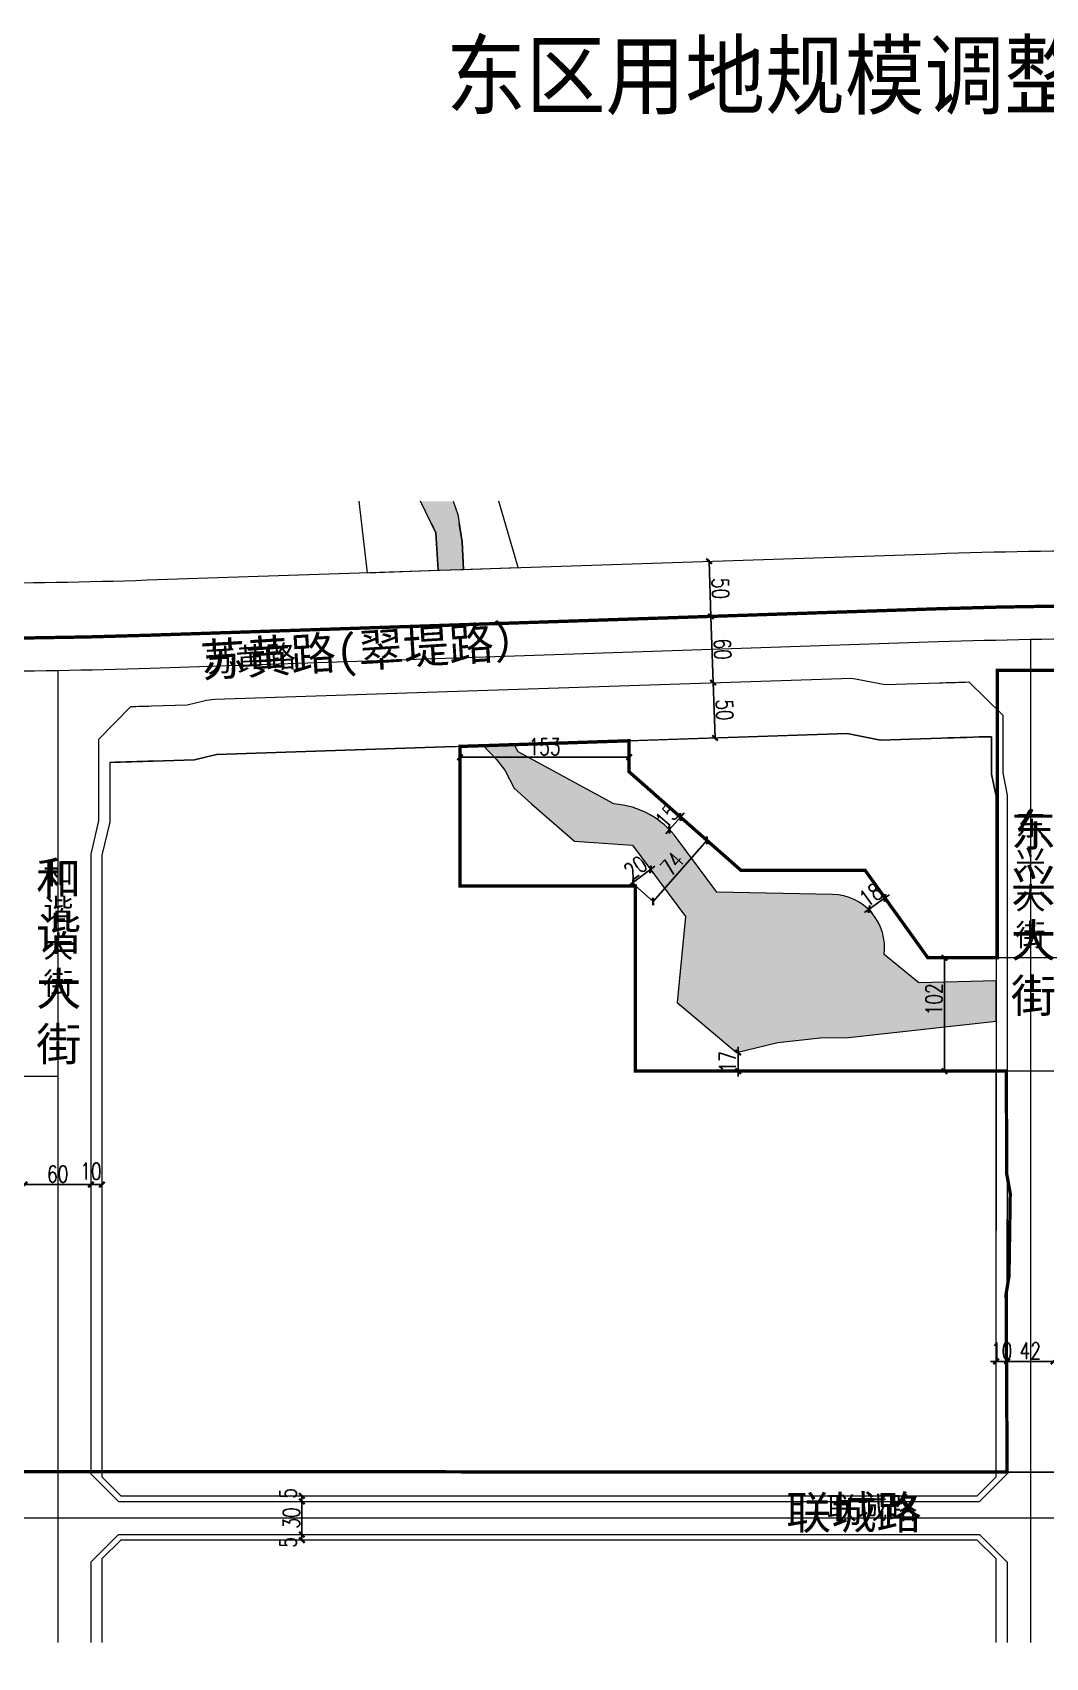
# Model space of a CAD drawing. Header units: millimetres. Extents: x 38549046 to 38552831, y 4061627 to 4063136.
# Drawn here: x 38550023 to 38550939, y 4061665 to 4063136 of the extents above; entities that cross this region are included whole.
import ezdxf
from ezdxf.enums import TextEntityAlignment as Align

# ---------------------------------------------------------------- set-up
doc = ezdxf.new("R2010")
doc.units = ezdxf.units.MM
doc.layers.get('0').update_dxf_attribs({"lineweight": 0})
for name, color, linetype, lineweight in [('00水体', 151, 'Continuous', 0), ('RD-中线', 1, 'Continuous', 0), ('RD-红线', 7, 'Continuous', 9), ('T-路名', 7, 'Continuous', 0), ('X-绿线', 72, 'Continuous', 0), ('区域文字', 7, 'Continuous', 0)]:
    doc.layers.add(name, color=color, linetype=linetype, lineweight=lineweight)
doc.layers.add('00水体-边界', color=170, linetype='Continuous', lineweight=0, plot=False)
for name, color, linetype in [('dimension', 74, 'Continuous'), ('JMD', 6, 'Continuous'), ('text', 7, 'Continuous')]:
    doc.layers.add(name, color=color, linetype=linetype)
doc.styles.add('romans', font='romans.shx', dxfattribs={"width": 0.75})
doc.styles.add('title', font='SIMHEI.TTF', dxfattribs={"width": 0.9})
doc.styles.add('路名', font='SimSun.ttf', dxfattribs={"height": 50})
doc.dimstyles.new('1-1y', dxfattribs={"dimtxt": 6, "dimasz": 3, "dimexe": 0, "dimexo": 0, "dimgap": 2, "dimtad": 1, "dimdsep": 46, "dimtxsty": 'romans', "dimblk": 'ARCHTICK', "dimcen": 0, "dimclrd": 7, "dimclre": 7, "dimclrt": 7, "dimadec": 0, "dimazin": 0, "dimtfac": 1, "dimtix": 1, "dimtmove": 2, "dimatfit": 3, "dimldrblk": 'ARCHTICK', "dimfxl": 0, "dimtolj": 1, "dimtzin": 0, "dimlwd": -1, "dimarcsym": 0})

# ---------------------------------------------------------------- blocks, each defined once
blk = doc.blocks.new('_ArchTick')
at = {"color": 0, "linetype": 'ByBlock', "const_width": 0.4}
blk.add_lwpolyline([(-0.5, -0.5), (0.5, 0.5)], dxfattribs=at)
blk = doc.blocks.new('*D6')
at = {"layer": 'Defpoints', "color": 0}
for p in [(38550634.9, 4062657.3), (38550636.6, 4062607.3), (38550636.6, 4062607.3)]:
    blk.add_point(p, dxfattribs=at)
at = {"layer": 'dimension', "color": 7, "lineweight": -2}
for p, q in [((38550634.9, 4062657.3), (38550634.9, 4062657.3)), ((38550636.6, 4062607.3), (38550636.6, 4062607.3))]:
    blk.add_line(p, q, dxfattribs=at)
at = {"layer": 'dimension', "color": 7}
blk.add_line((38550634.9, 4062657.3), (38550636.6, 4062607.3), dxfattribs=at)
at = {"layer": 'dimension', "color": 7, "xscale": 5, "yscale": 5, "zscale": 5}
for p, rotation in [((38550634.9, 4062657.3), 91.91615428002488), ((38550636.6, 4062607.3), 271.9161542800249)]:
    blk.add_blockref('_ArchTick', p, dxfattribs=dict(at, rotation=rotation))
at = {"layer": 'dimension', "color": 7, "insert": (38550645.2, 4062632.6), "char_height": 15, "attachment_point": 5, "rotation": 271.9162, "style": 'romans'}
blk.add_mtext('\\A1;50', dxfattribs=at)
blk = doc.blocks.new('*D7')
at = {"layer": 'Defpoints', "color": 0}
for p in [(38550894.6, 4061933.2), (38550904.6, 4061933.2), (38550904.6, 4061933.2)]:
    blk.add_point(p, dxfattribs=at)
at = {"layer": 'dimension', "color": 7}
for p, q in [((38550894.6, 4061933.2), (38550889.6, 4061933.2)), ((38550894.6, 4061933.2), (38550904.6, 4061933.2)), ((38550904.6, 4061933.2), (38550909.6, 4061933.2))]:
    blk.add_line(p, q, dxfattribs=at)
at = {"layer": 'dimension', "color": 7, "xscale": 5, "yscale": 5, "zscale": 5}
blk.add_blockref('_ArchTick', (38550894.6, 4061933.2), dxfattribs=at)
at = {"layer": 'dimension', "color": 7, "xscale": 5, "yscale": 5, "zscale": 5, "rotation": 180}
blk.add_blockref('_ArchTick', (38550904.6, 4061933.2), dxfattribs=at)
at = {"layer": 'dimension', "color": 7, "insert": (38550899.6, 4061942.7), "char_height": 15, "attachment_point": 5, "style": 'romans'}
blk.add_mtext('\\A1;10', dxfattribs=at)
blk = doc.blocks.new('*D2')
at = {"layer": 'Defpoints', "color": 0}
for p in [(38550266.5, 4061811.5), (38550266.5, 4061811.5), (38550266.5, 4061806.5)]:
    blk.add_point(p, dxfattribs=at)
at = {"layer": 'dimension', "color": 7}
blk.add_line((38550266.5, 4061806.5), (38550266.5, 4061811.5), dxfattribs=at)
at = {"layer": 'dimension', "color": 7, "xscale": 5, "yscale": 5, "zscale": 5}
for p, rotation in [((38550266.5, 4061811.5), 90), ((38550266.5, 4061806.5), 270)]:
    blk.add_blockref('_ArchTick', p, dxfattribs=dict(at, rotation=rotation))
at = {"layer": 'dimension', "color": 7, "insert": (38550254, 4061813.7), "char_height": 15, "attachment_point": 5, "rotation": 90, "style": 'romans'}
blk.add_mtext('\\A1;5', dxfattribs=at)
blk = doc.blocks.new('*D3')
at = {"layer": 'Defpoints', "color": 0}
for p in [(38550638.6, 4062547.4), (38550638.6, 4062547.4), (38550640.3, 4062497.4)]:
    blk.add_point(p, dxfattribs=at)
at = {"layer": 'dimension', "color": 7}
blk.add_line((38550640.3, 4062497.4), (38550638.6, 4062547.4), dxfattribs=at)
at = {"layer": 'dimension', "color": 7, "xscale": 5, "yscale": 5, "zscale": 5}
for p, rotation in [((38550638.6, 4062547.4), 91.91615428000708), ((38550640.3, 4062497.4), 271.9161542800071)]:
    blk.add_blockref('_ArchTick', p, dxfattribs=dict(at, rotation=rotation))
at = {"layer": 'dimension', "color": 7, "insert": (38550648.9, 4062522.7), "char_height": 15, "attachment_point": 5, "rotation": 271.9162, "style": 'romans'}
blk.add_mtext('\\A1;50', dxfattribs=at)
blk = doc.blocks.new('*D8')
at = {"layer": 'Defpoints', "color": 0}
for p in [(38550581.9, 4062378.4), (38550584.2, 4062375.2), (38550568.3, 4062363.4)]:
    blk.add_point(p, dxfattribs=at)
at = {"layer": 'dimension', "color": 7}
for p, q in [((38550566, 4062366.6), (38550581.9, 4062378.4)), ((38550581.9, 4062378.4), (38550585.9, 4062381.3)), ((38550566, 4062366.6), (38550562, 4062363.6))]:
    blk.add_line(p, q, dxfattribs=at)
at = {"layer": 'dimension', "color": 7, "lineweight": -2}
for p, q in [((38550584.2, 4062375.2), (38550581.9, 4062378.4)), ((38550568.3, 4062363.4), (38550566, 4062366.6))]:
    blk.add_line(p, q, dxfattribs=at)
at = {"layer": 'dimension', "color": 7, "xscale": 5, "yscale": 5, "zscale": 5}
for p, rotation in [((38550581.9, 4062378.4), 216.573353705014), ((38550566, 4062366.6), 36.57335370501394)]:
    blk.add_blockref('_ArchTick', p, dxfattribs=dict(at, rotation=rotation))
at = {"layer": 'dimension', "color": 7, "insert": (38550568.3, 4062380.1), "char_height": 15, "attachment_point": 5, "rotation": 36.5734, "style": 'romans'}
blk.add_mtext('\\A1;20', dxfattribs=at)
blk = doc.blocks.new('*D9')
at = {"layer": 'Defpoints', "color": 0}
for p in [(38550609, 4062425.8), (38550609.8, 4062425.1), (38550599.8, 4062413.7)]:
    blk.add_point(p, dxfattribs=at)
at = {"layer": 'dimension', "color": 7}
for p, q in [((38550599, 4062414.4), (38550609, 4062425.8)), ((38550609, 4062425.8), (38550612.3, 4062429.5)), ((38550599, 4062414.4), (38550595.7, 4062410.6))]:
    blk.add_line(p, q, dxfattribs=at)
at = {"layer": 'dimension', "color": 7, "lineweight": -2}
for p, q in [((38550609.8, 4062425.1), (38550609, 4062425.8)), ((38550599.8, 4062413.7), (38550599, 4062414.4))]:
    blk.add_line(p, q, dxfattribs=at)
at = {"layer": 'dimension', "color": 7, "xscale": 5, "yscale": 5, "zscale": 5}
for p, rotation in [((38550599, 4062414.4), 48.61542524741122), ((38550609, 4062425.8), 228.6154252474113)]:
    blk.add_blockref('_ArchTick', p, dxfattribs=dict(at, rotation=rotation))
at = {"layer": 'dimension', "color": 7, "insert": (38550596.9, 4062426.4), "char_height": 15, "attachment_point": 5, "rotation": 48.6154, "style": 'romans'}
blk.add_mtext('\\A1;15', dxfattribs=at)
blk = doc.blocks.new('*D10')
at = {"layer": 'Defpoints', "color": 0}
for p in [(38550794, 4062352.6), (38550796.9, 4062348.6), (38550782.6, 4062338.4)]:
    blk.add_point(p, dxfattribs=at)
at = {"layer": 'dimension', "color": 7}
for p, q in [((38550779.8, 4062342.4), (38550794, 4062352.6)), ((38550794, 4062352.6), (38550798.1, 4062355.5)), ((38550779.8, 4062342.4), (38550775.7, 4062339.4))]:
    blk.add_line(p, q, dxfattribs=at)
at = {"layer": 'dimension', "color": 7, "lineweight": -2}
for p, q in [((38550796.9, 4062348.6), (38550794, 4062352.6)), ((38550782.6, 4062338.4), (38550779.8, 4062342.4))]:
    blk.add_line(p, q, dxfattribs=at)
at = {"layer": 'dimension', "color": 7, "xscale": 5, "yscale": 5, "zscale": 5}
for p, rotation in [((38550779.8, 4062342.4), 35.64205745620755), ((38550794, 4062352.6), 215.6420574562075)]:
    blk.add_blockref('_ArchTick', p, dxfattribs=dict(at, rotation=rotation))
at = {"layer": 'dimension', "color": 7, "insert": (38550781.4, 4062355.2), "char_height": 15, "attachment_point": 5, "rotation": 35.6421, "style": 'romans'}
blk.add_mtext('\\A1;18', dxfattribs=at)
blk = doc.blocks.new('*D11')
at = {"layer": 'Defpoints', "color": 0}
for p in [(38550659.7, 4062212.7), (38550659.7, 4062195.9), (38550661.2, 4062195.9)]:
    blk.add_point(p, dxfattribs=at)
at = {"layer": 'dimension', "color": 7, "lineweight": -2}
for p, q in [((38550659.7, 4062212.7), (38550661.2, 4062212.7)), ((38550659.7, 4062195.9), (38550661.2, 4062195.9))]:
    blk.add_line(p, q, dxfattribs=at)
at = {"layer": 'dimension', "color": 7}
for p, q in [((38550661.2, 4062212.7), (38550661.2, 4062217.7)), ((38550661.2, 4062212.7), (38550661.2, 4062195.9)), ((38550661.2, 4062195.9), (38550661.2, 4062190.9))]:
    blk.add_line(p, q, dxfattribs=at)
at = {"layer": 'dimension', "color": 7, "xscale": 5, "yscale": 5, "zscale": 5}
for p, rotation in [((38550661.2, 4062212.7), 270), ((38550661.2, 4062195.9), 90)]:
    blk.add_blockref('_ArchTick', p, dxfattribs=dict(at, rotation=rotation))
at = {"layer": 'dimension', "color": 7, "insert": (38550651.7, 4062204.3), "char_height": 15, "attachment_point": 5, "rotation": 90, "style": 'romans'}
blk.add_mtext('\\A1;17', dxfattribs=at)
blk = doc.blocks.new('*D18')
at = {"layer": 'Defpoints', "color": 0}
for p in [(38550832.9, 4062298.4), (38550832.9, 4062195.9), (38550847.9, 4062195.9)]:
    blk.add_point(p, dxfattribs=at)
at = {"layer": 'dimension', "color": 7, "lineweight": -2}
for p, q in [((38550832.9, 4062298.4), (38550847.9, 4062298.4)), ((38550832.9, 4062195.9), (38550847.9, 4062195.9))]:
    blk.add_line(p, q, dxfattribs=at)
at = {"layer": 'dimension', "color": 7}
blk.add_line((38550847.9, 4062298.4), (38550847.9, 4062195.9), dxfattribs=at)
at = {"layer": 'dimension', "color": 7, "xscale": 5, "yscale": 5, "zscale": 5}
for p, rotation in [((38550847.9, 4062298.4), 90), ((38550847.9, 4062195.9), 270)]:
    blk.add_blockref('_ArchTick', p, dxfattribs=dict(at, rotation=rotation))
at = {"layer": 'dimension', "color": 7, "insert": (38550838.4, 4062260.8), "char_height": 15, "attachment_point": 5, "rotation": 90, "style": 'romans'}
blk.add_mtext('\\A1;102', dxfattribs=at)
blk = doc.blocks.new('*D19')
at = {"layer": 'Defpoints', "color": 0}
for p in [(38550617, 4062418.7), (38550633, 4062404.7), (38550568.3, 4062363.4)]:
    blk.add_point(p, dxfattribs=at)
at = {"layer": 'dimension', "color": 7, "lineweight": -2}
for p, q in [((38550617, 4062418.7), (38550633, 4062404.7)), ((38550568.3, 4062363.4), (38550584.2, 4062349.4))]:
    blk.add_line(p, q, dxfattribs=at)
at = {"layer": 'dimension', "color": 7}
blk.add_line((38550584.2, 4062349.4), (38550633, 4062404.7), dxfattribs=at)
at = {"layer": 'dimension', "color": 7, "xscale": 5, "yscale": 5, "zscale": 5}
for p, rotation in [((38550633, 4062404.7), 48.6154252322406), ((38550584.2, 4062349.4), 228.6154252322406)]:
    blk.add_blockref('_ArchTick', p, dxfattribs=dict(at, rotation=rotation))
at = {"layer": 'dimension', "color": 7, "insert": (38550601.5, 4062383.3), "char_height": 15, "attachment_point": 5, "rotation": 48.6154, "style": 'romans'}
blk.add_mtext('\\A1;74', dxfattribs=at)
blk = doc.blocks.new('*D20')
at = {"layer": 'Defpoints', "color": 0}
for p in [(38550409.6, 4062489.7), (38550562.6, 4062489.7), (38550562.6, 4062479.9)]:
    blk.add_point(p, dxfattribs=at)
at = {"layer": 'dimension', "color": 7, "lineweight": -2}
for p, q in [((38550409.6, 4062489.7), (38550409.6, 4062479.9)), ((38550562.6, 4062489.7), (38550562.6, 4062479.9))]:
    blk.add_line(p, q, dxfattribs=at)
at = {"layer": 'dimension', "color": 7}
blk.add_line((38550409.6, 4062479.9), (38550562.6, 4062479.9), dxfattribs=at)
at = {"layer": 'dimension', "color": 7, "xscale": 5, "yscale": 5, "zscale": 5, "rotation": 180}
blk.add_blockref('_ArchTick', (38550409.6, 4062479.9), dxfattribs=at)
at = {"layer": 'dimension', "color": 7, "xscale": 5, "yscale": 5, "zscale": 5}
blk.add_blockref('_ArchTick', (38550562.6, 4062479.9), dxfattribs=at)
at = {"layer": 'dimension', "color": 7, "insert": (38550486.1, 4062489.4), "char_height": 15, "attachment_point": 5, "style": 'romans'}
blk.add_mtext('\\A1;153', dxfattribs=at)
blk = doc.blocks.new('*D53')
at = {"layer": 'Defpoints', "color": 0}
for p in [(38550015.6, 4062093.2), (38550075.6, 4062093.2), (38550075.6, 4062093.2)]:
    blk.add_point(p, dxfattribs=at)
at = {"layer": 'dimension', "color": 7}
blk.add_line((38550015.6, 4062093.2), (38550075.6, 4062093.2), dxfattribs=at)
at = {"layer": 'dimension', "color": 7, "xscale": 5, "yscale": 5, "zscale": 5, "rotation": 180}
blk.add_blockref('_ArchTick', (38550015.6, 4062093.2), dxfattribs=at)
at = {"layer": 'dimension', "color": 7, "xscale": 5, "yscale": 5, "zscale": 5}
blk.add_blockref('_ArchTick', (38550075.6, 4062093.2), dxfattribs=at)
at = {"layer": 'dimension', "color": 7, "insert": (38550045.6, 4062102.7), "char_height": 15, "attachment_point": 5, "style": 'romans'}
blk.add_mtext('\\A1;60', dxfattribs=at)
blk = doc.blocks.new('*D54')
at = {"layer": 'Defpoints', "color": 0}
for p in [(38550075.6, 4062093.2), (38550085.6, 4062093.2), (38550085.6, 4062093.2)]:
    blk.add_point(p, dxfattribs=at)
at = {"layer": 'dimension', "color": 7}
blk.add_line((38550075.6, 4062093.2), (38550085.6, 4062093.2), dxfattribs=at)
at = {"layer": 'dimension', "color": 7, "xscale": 5, "yscale": 5, "zscale": 5, "rotation": 180}
blk.add_blockref('_ArchTick', (38550075.6, 4062093.2), dxfattribs=at)
at = {"layer": 'dimension', "color": 7, "xscale": 5, "yscale": 5, "zscale": 5}
blk.add_blockref('_ArchTick', (38550085.6, 4062093.2), dxfattribs=at)
at = {"layer": 'dimension', "color": 7, "insert": (38550075.6, 4062105.3), "char_height": 15, "attachment_point": 5, "style": 'romans'}
blk.add_mtext('\\A1;10', dxfattribs=at)
blk = doc.blocks.new('*D55')
at = {"layer": 'Defpoints', "color": 0}
for p in [(38550266.5, 4061806.5), (38550266.5, 4061776.5), (38550266.5, 4061776.5)]:
    blk.add_point(p, dxfattribs=at)
at = {"layer": 'dimension', "color": 7}
blk.add_line((38550266.5, 4061806.5), (38550266.5, 4061776.5), dxfattribs=at)
at = {"layer": 'dimension', "color": 7, "xscale": 5, "yscale": 5, "zscale": 5}
for p, rotation in [((38550266.5, 4061806.5), 90), ((38550266.5, 4061776.5), 270)]:
    blk.add_blockref('_ArchTick', p, dxfattribs=dict(at, rotation=rotation))
at = {"layer": 'dimension', "color": 7, "insert": (38550257, 4061791.5), "char_height": 15, "attachment_point": 5, "rotation": 90, "style": 'romans'}
blk.add_mtext('\\A1;30', dxfattribs=at)
blk = doc.blocks.new('*D56')
at = {"layer": 'Defpoints', "color": 0}
for p in [(38550266.5, 4061776.5), (38550266.5, 4061771.5), (38550266.5, 4061771.5)]:
    blk.add_point(p, dxfattribs=at)
at = {"layer": 'dimension', "color": 7}
blk.add_line((38550266.5, 4061776.5), (38550266.5, 4061771.5), dxfattribs=at)
at = {"layer": 'dimension', "color": 7, "xscale": 5, "yscale": 5, "zscale": 5}
for p, rotation in [((38550266.5, 4061776.5), 90), ((38550266.5, 4061771.5), 270)]:
    blk.add_blockref('_ArchTick', p, dxfattribs=dict(at, rotation=rotation))
at = {"layer": 'dimension', "color": 7, "insert": (38550254, 4061769.4), "char_height": 15, "attachment_point": 5, "rotation": 90, "style": 'romans'}
blk.add_mtext('\\A1;5', dxfattribs=at)
blk = doc.blocks.new('*D57')
at = {"layer": 'Defpoints', "color": 0}
for p in [(38550634.9, 4062657.3), (38550636.6, 4062607.3), (38550636.6, 4062607.3)]:
    blk.add_point(p, dxfattribs=at)
at = {"layer": 'dimension', "color": 7, "lineweight": -2}
for p, q in [((38550634.9, 4062657.3), (38550634.9, 4062657.3)), ((38550636.6, 4062607.3), (38550636.6, 4062607.3))]:
    blk.add_line(p, q, dxfattribs=at)
at = {"layer": 'dimension', "color": 7}
blk.add_line((38550634.9, 4062657.3), (38550636.6, 4062607.3), dxfattribs=at)
at = {"layer": 'dimension', "color": 7, "xscale": 5, "yscale": 5, "zscale": 5}
for p, rotation in [((38550634.9, 4062657.3), 91.91615428002488), ((38550636.6, 4062607.3), 271.9161542800249)]:
    blk.add_blockref('_ArchTick', p, dxfattribs=dict(at, rotation=rotation))
at = {"layer": 'dimension', "color": 7, "insert": (38550645.2, 4062632.6), "char_height": 15, "attachment_point": 5, "rotation": 271.9162, "style": 'romans'}
blk.add_mtext('\\A1;50', dxfattribs=at)
blk = doc.blocks.new('*D58')
at = {"layer": 'Defpoints', "color": 0}
for p in [(38550636.6, 4062607.3), (38550638.6, 4062547.4), (38550638.6, 4062547.4)]:
    blk.add_point(p, dxfattribs=at)
at = {"layer": 'dimension', "color": 7, "lineweight": -2}
for p, q in [((38550636.6, 4062607.3), (38550636.6, 4062607.3)), ((38550638.6, 4062547.4), (38550638.6, 4062547.4))]:
    blk.add_line(p, q, dxfattribs=at)
at = {"layer": 'dimension', "color": 7}
blk.add_line((38550636.6, 4062607.3), (38550638.6, 4062547.4), dxfattribs=at)
at = {"layer": 'dimension', "color": 7, "xscale": 5, "yscale": 5, "zscale": 5}
for p, rotation in [((38550636.6, 4062607.3), 91.91615436544181), ((38550638.6, 4062547.4), 271.9161543654418)]:
    blk.add_blockref('_ArchTick', p, dxfattribs=dict(at, rotation=rotation))
at = {"layer": 'dimension', "color": 7, "insert": (38550647.1, 4062577.7), "char_height": 15, "attachment_point": 5, "rotation": 271.9162, "style": 'romans'}
blk.add_mtext('\\A1;60', dxfattribs=at)
blk = doc.blocks.new('*D59')
at = {"layer": 'Defpoints', "color": 0}
for p in [(38550894.6, 4061933.2), (38550904.6, 4061933.2), (38550904.6, 4061933.2)]:
    blk.add_point(p, dxfattribs=at)
at = {"layer": 'dimension', "color": 7}
for p, q in [((38550894.6, 4061933.2), (38550889.6, 4061933.2)), ((38550894.6, 4061933.2), (38550904.6, 4061933.2)), ((38550904.6, 4061933.2), (38550909.6, 4061933.2))]:
    blk.add_line(p, q, dxfattribs=at)
at = {"layer": 'dimension', "color": 7, "xscale": 5, "yscale": 5, "zscale": 5}
blk.add_blockref('_ArchTick', (38550894.6, 4061933.2), dxfattribs=at)
at = {"layer": 'dimension', "color": 7, "xscale": 5, "yscale": 5, "zscale": 5, "rotation": 180}
blk.add_blockref('_ArchTick', (38550904.6, 4061933.2), dxfattribs=at)
at = {"layer": 'dimension', "color": 7, "insert": (38550899.6, 4061942.7), "char_height": 15, "attachment_point": 5, "style": 'romans'}
blk.add_mtext('\\A1;10', dxfattribs=at)
blk = doc.blocks.new('*D60')
at = {"layer": 'Defpoints', "color": 0}
for p in [(38550904.6, 4061933.2), (38550946.6, 4061933.2), (38550946.6, 4061933.2)]:
    blk.add_point(p, dxfattribs=at)
at = {"layer": 'dimension', "color": 7}
blk.add_line((38550904.6, 4061933.2), (38550946.6, 4061933.2), dxfattribs=at)
at = {"layer": 'dimension', "color": 7, "xscale": 5, "yscale": 5, "zscale": 5, "rotation": 180}
blk.add_blockref('_ArchTick', (38550904.6, 4061933.2), dxfattribs=at)
at = {"layer": 'dimension', "color": 7, "xscale": 5, "yscale": 5, "zscale": 5}
blk.add_blockref('_ArchTick', (38550946.6, 4061933.2), dxfattribs=at)
at = {"layer": 'dimension', "color": 7, "insert": (38550925.6, 4061942.7), "char_height": 15, "attachment_point": 5, "style": 'romans'}
blk.add_mtext('\\A1;42', dxfattribs=at)
blk = doc.blocks.new('*D64')
at = {"layer": 'Defpoints', "color": 0}
for p in [(38550266.5, 4061811.5), (38550266.5, 4061811.5), (38550266.5, 4061806.5)]:
    blk.add_point(p, dxfattribs=at)
at = {"layer": 'dimension', "color": 7}
blk.add_line((38550266.5, 4061806.5), (38550266.5, 4061811.5), dxfattribs=at)
at = {"layer": 'dimension', "color": 7, "xscale": 5, "yscale": 5, "zscale": 5}
for p, rotation in [((38550266.5, 4061811.5), 90), ((38550266.5, 4061806.5), 270)]:
    blk.add_blockref('_ArchTick', p, dxfattribs=dict(at, rotation=rotation))
at = {"layer": 'dimension', "color": 7, "insert": (38550254, 4061813.7), "char_height": 15, "attachment_point": 5, "rotation": 90, "style": 'romans'}
blk.add_mtext('\\A1;5', dxfattribs=at)
blk = doc.blocks.new('*D65')
at = {"layer": 'Defpoints', "color": 0}
for p in [(38550638.6, 4062547.4), (38550638.6, 4062547.4), (38550640.3, 4062497.4)]:
    blk.add_point(p, dxfattribs=at)
at = {"layer": 'dimension', "color": 7, "lineweight": -2}
for p, q in [((38550638.6, 4062547.4), (38550638.6, 4062547.4)), ((38550640.3, 4062497.4), (38550640.3, 4062497.4))]:
    blk.add_line(p, q, dxfattribs=at)
at = {"layer": 'dimension', "color": 7}
blk.add_line((38550640.3, 4062497.4), (38550638.6, 4062547.4), dxfattribs=at)
at = {"layer": 'dimension', "color": 7, "xscale": 5, "yscale": 5, "zscale": 5}
for p, rotation in [((38550638.6, 4062547.4), 91.91615428000708), ((38550640.3, 4062497.4), 271.9161542800071)]:
    blk.add_blockref('_ArchTick', p, dxfattribs=dict(at, rotation=rotation))
at = {"layer": 'dimension', "color": 7, "insert": (38550648.9, 4062522.7), "char_height": 15, "attachment_point": 5, "rotation": 271.9162, "style": 'romans'}
blk.add_mtext('\\A1;50', dxfattribs=at)

msp = doc.modelspace()

# ---------------------------------------------------------------- hatches: boundary and pattern name
at = {"layer": '00水体'}
for points in [[(38550389.9, 4062649.1), (38550412.7, 4062649.9), (38550411.4, 4062674.9), (38550407.6, 4062699.6), (38550403.5, 4062711.6), (38550373.7, 4062711.6), (38550387.8, 4062683)], [(38550641.9, 4062357.9), (38550606.1, 4062406.2, 0.219082), (38550548.9, 4062437.6), (38550462.3, 4062484.8), (38550458.7, 4062491.3), (38550430.5, 4062490.4), (38550442.6, 4062477.7), (38550450.2, 4062468.1), (38550458.6, 4062452), (38550474.3, 4062437.8), (38550513.2, 4062404), (38550565.6, 4062400.3), (38550613.5, 4062335.8), (38550606, 4062258.1), (38550659.7, 4062212.7), (38550697, 4062221.7), (38550735.5, 4062226.1), (38550761.1, 4062226.3), (38550894.6, 4062241), (38550894.6, 4062277.7), (38550824.8, 4062275.9), (38550793.3, 4062301.5, 0.446908), (38550746.7, 4062355.7)]]:
    msp.add_hatch(color=256, dxfattribs=at).paths.add_polyline_path(points)
h = msp.add_hatch(color=256, dxfattribs=at)
edge = h.paths.add_edge_path()
edge.add_line((38550606, 4062258.1), (38550659.7, 4062212.7))
edge.add_line((38550659.7, 4062212.7), (38550697, 4062221.7))
edge.add_line((38550697, 4062221.7), (38550735.5, 4062226.1))
edge.add_line((38550735.5, 4062226.1), (38550761.1, 4062226.3))
edge.add_line((38550761.1, 4062226.3), (38550894.6, 4062241))
edge.add_line((38550894.6, 4062241), (38550894.6, 4062277.7))
edge.add_line((38550894.6, 4062277.7), (38550824.8, 4062275.9))
edge.add_line((38550824.8, 4062275.9), (38550793.3, 4062301.5))
edge.add_arc((38550745.7, 4062307.7), 48, 352.4929, 448.8139)
edge.add_line((38550746.7, 4062355.7), (38550641.9, 4062357.9))
edge.add_line((38550641.9, 4062357.9), (38550606.1, 4062406.2))
edge.add_arc((38550543.4, 4062359.7), 78, 36.5734, 86.0023)
edge.add_line((38550548.9, 4062437.6), (38550462.3, 4062484.8))
edge.add_line((38550462.3, 4062484.8), (38550458.7, 4062491.3))
edge.add_line((38550458.7, 4062491.3), (38550430.5, 4062490.4))
edge.add_line((38550430.5, 4062490.4), (38550442.6, 4062477.7))
edge.add_line((38550442.6, 4062477.7), (38550450.2, 4062468.1))
edge.add_line((38550450.2, 4062468.1), (38550458.6, 4062452))
edge.add_line((38550458.6, 4062452), (38550474.3, 4062437.8))
edge.add_line((38550474.3, 4062437.8), (38550513.2, 4062404))
edge.add_line((38550513.2, 4062404), (38550565.6, 4062400.3))
edge.add_line((38550565.6, 4062400.3), (38550613.5, 4062335.8))
edge.add_line((38550613.5, 4062335.8), (38550606, 4062258.1))

# ---------------------------------------------------------------- linework, layer by layer
at = {"color": 140, "const_width": 3}
msp.add_lwpolyline([(38551009.2, 4062617, 0.008361), (38550841, 4062614.2), (38550128.2, 4062590.3, -0.008361), (38549962, 4062587.5)], format="xyb", dxfattribs=at)
msp.add_lwpolyline([(38549934.9, 4061833.5), (38550224.8, 4061833.4), (38550345.9, 4061833.3), (38550380.3, 4061833.3), (38550466.1, 4061833.2), (38550472.3, 4061833.2), (38550515.2, 4061833.2), (38550538.2, 4061833.2), (38550600.2, 4061833.2), (38550813.2, 4061833.1), (38550864.2, 4061833.1), (38550884, 4061833), (38550904.6, 4061833), (38550903.7, 4061994.5), (38550906.3, 4062010.2), (38550907.4, 4062085.2), (38550904.2, 4062103.1), (38550903.9, 4062195.9), (38550903.9, 4062195.9), (38550903.9, 4062195.9), (38550903.9, 4062195.9), (38550903.9, 4062195.9), (38550568.3, 4062195.9), (38550568.3, 4062343.6), (38550568.3, 4062363.4), (38550409.6, 4062363.4), (38550409.6, 4062489.7), (38550435.1, 4062490.5), (38550562.6, 4062494.8), (38550562.6, 4062466.7), (38550663.6, 4062377.7), (38550776, 4062377.7), (38550832.9, 4062298.4), (38550895.8, 4062298.4), (38550895.8, 4062558.4), (38550952.4, 4062558.4)], dxfattribs=at)
for points in [[(38550894.6, 4062444.7), (38550890.6, 4062464.7), (38550890.6, 4062498.5, 0.002324), (38550845, 4062497.2), (38550790.1, 4062495.4), (38550759.9, 4062501.4), (38550562.6, 4062494.8), (38550562.6, 4062466.7), (38550663.6, 4062377.7), (38550776, 4062377.7), (38550832.9, 4062298.4), (38550894.6, 4062298.4)], [(38550894.6, 4062051.8), (38550894.6, 4062195.9), (38550568.3, 4062195.9), (38550568.3, 4062343.6), (38550568.3, 4062363.4), (38550409.6, 4062363.4), (38550409.6, 4062489.7), (38550395.7, 4062489.2), (38550189.3, 4062482.3), (38550169.4, 4062477.6), (38550132, 4062476.4, -0.001937), (38550092.6, 4062475.2), (38550092.6, 4062421.2), (38550085.6, 4062391.2), (38550085.6, 4062209), (38550085.6, 4061828.6), (38550102.7, 4061811.5), (38550525.5, 4061811.5), (38550877.6, 4061811.5), (38550894.6, 4061828.6)]]:
    msp.add_lwpolyline(points, format="xyb", close=True)
for points in [[(38551341.6, 4061811.5), (38551341.6, 4061993), (38551146.1, 4061993), (38551146.1, 4062298.4), (38550832.9, 4062298.4), (38550776, 4062377.7), (38550663.6, 4062377.7), (38550562.6, 4062466.7), (38550562.6, 4062494.8)], [(38551341.6, 4061811.5), (38551341.6, 4061993), (38551146.1, 4061993), (38551146.1, 4062298.4), (38550832.9, 4062298.4), (38550776, 4062377.7), (38550663.6, 4062377.7), (38550562.6, 4062466.7), (38550562.6, 4062494.8)], [(38551243.6, 4061811.5), (38551243.6, 4061893), (38551057, 4061893), (38551057, 4062195.9), (38550568.3, 4062195.9), (38550568.3, 4062343.6), (38550568.3, 4062363.4), (38550409.6, 4062363.4), (38550409.6, 4062489.7)], [(38551243.6, 4061811.5), (38551243.6, 4061893), (38551057, 4061893), (38551057, 4062195.9), (38550568.3, 4062195.9), (38550568.3, 4062343.6), (38550568.3, 4062363.4), (38550409.6, 4062363.4), (38550409.6, 4062489.7)]]:
    msp.add_lwpolyline(points)
at = {"layer": '00水体-边界'}
msp.add_lwpolyline([(38550383.7, 4062691.4), (38550387.8, 4062683), (38550389.9, 4062649.1), (38550412.7, 4062649.9), (38550411.4, 4062674.9), (38550408.8, 4062691.4)], dxfattribs=at)
at = {"layer": 'JMD', "linetype": 'Continuous'}
msp.add_lwpolyline([(38550893.3, 4061833), (38550954.8, 4061833), (38551549.3, 4061832.7), (38551872.2, 4061832.6)], dxfattribs=at)
at = {"layer": 'RD-中线', "flags": 128}
for points in [[(38552820.6, 4061874.2), (38552562, 4062072.8, 0.052238), (38552206.9, 4062290.9), (38552024.9, 4062378, 0.061056), (38551678.9, 4062494.3), (38551376.7, 4062556.4, 0.050642), (38551075.2, 4062587), (38551009.2, 4062587, 0.008361), (38550842.1, 4062584.2), (38550129.2, 4062560.3, -0.008361), (38549962, 4062557.5), (38549048.1, 4062557.5)], [(38552007.2, 4062386.3, 0.057799), (38551678.9, 4062494.3), (38551376.7, 4062556.4, 0.050642), (38551075.2, 4062587), (38551009.2, 4062587, 0.008361), (38550842.1, 4062584.2), (38550129.2, 4062560.3, -0.008361), (38549962, 4062557.5), (38549848.6, 4062557.5)], [(38549154.2, 4061791.5), (38550045.6, 4061791.5), (38550925.6, 4061791.5), (38551842.2, 4061791.5), (38552404.6, 4061791.5, -0.16525), (38552648.2, 4061708.7), (38552704.8, 4061665.3)]]:
    msp.add_lwpolyline(points, format="xyb", dxfattribs=at)
for points in [[(38550925.6, 4062586.3), (38550925.6, 4061791.5), (38550925.6, 4061678.7)], [(38550925.6, 4062586.3), (38550925.6, 4061791.5), (38550925.6, 4061715.2)], [(38550045.6, 4062558.2), (38550045.6, 4061791.5), (38550045.6, 4061678.7)], [(38550045.6, 4062558.2), (38550045.6, 4061791.5), (38550045.6, 4061715.2)], [(38550045.6, 4062191), (38549154.2, 4062191)], [(38549848.6, 4061791.5), (38550045.6, 4061791.5), (38550925.6, 4061791.5), (38551842.2, 4061791.5), (38552007.2, 4061791.5)]]:
    msp.add_lwpolyline(points, dxfattribs=at)
at = {"layer": 'RD-红线'}
for points in [[(38551764.4, 4062509.3, 0.006885), (38551723.3, 4062519.4), (38551693.3, 4062522), (38551382.7, 4062585.7, 0.050642), (38551075.2, 4062617), (38551009.2, 4062617, 0.008361), (38550841, 4062614.2), (38550128.2, 4062590.3, -0.008361), (38549962, 4062587.5), (38549204.2, 4062587.5)], [(38551764.4, 4062509.3, 0.006885), (38551723.3, 4062519.4), (38551693.3, 4062522), (38551382.7, 4062585.7, 0.050642), (38551075.2, 4062617), (38551009.2, 4062617, 0.008361), (38550841, 4062614.2), (38550128.2, 4062590.3, -0.008361), (38549962, 4062587.5), (38549848.6, 4062587.5)], [(38551764.4, 4062509.3, 0.006885), (38551723.3, 4062519.4), (38551693.3, 4062522), (38551382.7, 4062585.7, 0.050642), (38551075.2, 4062617), (38551009.2, 4062617, 0.008361), (38550841, 4062614.2), (38550128.2, 4062590.3, -0.008361), (38549962, 4062587.5), (38549924.8, 4062587.5)]]:
    msp.add_lwpolyline(points, format="xyb", dxfattribs=at)
at = {"layer": 'RD-红线', "flags": 128}
msp.add_lwpolyline([(38550111.7, 4062525.8, 0.000924), (38550130.3, 4062526.3), (38550162.8, 4062527.4), (38550177.9, 4062531, -0.049334), (38550187.6, 4062532.3), (38550764, 4062551.5), (38550794.2, 4062545.6), (38550843.3, 4062547.2, -0.001183), (38550866.8, 4062547.9), (38550869.9, 4062548)], format="xyb", dxfattribs=at)
msp.add_lwpolyline([(38550111.7, 4062525.8, 0.000924), (38550130.3, 4062526.3), (38550162.8, 4062527.4), (38550177.9, 4062531, -0.049334), (38550187.6, 4062532.3), (38550764, 4062551.5), (38550794.2, 4062545.6), (38550843.3, 4062547.2, -0.001183), (38550866.8, 4062547.9), (38550869.9, 4062548)], format="xyb", dxfattribs=at)
msp.add_lwpolyline([(38550111.7, 4062525.8, 0.000924), (38550130.3, 4062526.3), (38550162.8, 4062527.4), (38550177.9, 4062531, -0.049334), (38550187.6, 4062532.3), (38550764, 4062551.5), (38550794.2, 4062545.6), (38550843.3, 4062547.2, -0.001183), (38550866.8, 4062547.9), (38550869.9, 4062548)], format="xyb", dxfattribs=at)
at = {"layer": 'RD-红线'}
for points in [[(38550900.6, 4062518), (38550869.9, 4062548)], [(38550900.6, 4062518), (38550869.9, 4062548)], [(38550111.7, 4062525.8), (38550082.6, 4062495.8)], [(38550111.7, 4062525.8), (38550082.6, 4062495.8)], [(38550111.7, 4062525.8), (38550082.6, 4062495.8)], [(38550082.6, 4062495.8), (38550082.6, 4062422.3), (38550075.6, 4062392.3), (38550075.6, 4062219)], [(38550082.6, 4062495.8), (38550082.6, 4062422.3), (38550075.6, 4062392.3), (38550075.6, 4062163)], [(38550082.6, 4062495.8), (38550082.6, 4062422.3), (38550075.6, 4062392.3), (38550075.6, 4062219)], [(38550075.6, 4062224.2), (38550075.6, 4061831.5)], [(38550075.6, 4062163), (38550075.6, 4061831.5)], [(38550075.6, 4062163), (38550075.6, 4061831.5)], [(38550904.6, 4062061.8), (38550904.6, 4061831.5)], [(38550904.6, 4062005.8), (38550904.6, 4062061.8)], [(38550904.6, 4062005.8), (38550904.6, 4061831.5)], [(38550075.6, 4061831.5), (38550100.6, 4061806.5)], [(38550075.6, 4061831.5), (38550100.6, 4061806.5)], [(38550075.6, 4061831.5), (38550100.6, 4061806.5)], [(38550879.6, 4061806.5), (38550904.6, 4061831.5)], [(38550879.6, 4061806.5), (38550904.6, 4061831.5)], [(38550100.6, 4061776.5), (38550075.6, 4061751.5)], [(38550100.6, 4061776.5), (38550075.6, 4061751.5)], [(38550100.6, 4061776.5), (38550075.6, 4061751.5)], [(38550904.6, 4061751.5), (38550879.6, 4061776.5)], [(38550904.6, 4061751.5), (38550879.6, 4061776.5)], [(38550075.6, 4061751.5), (38550075.6, 4061678.7)], [(38550075.6, 4061751.5), (38550075.6, 4061715.2)], [(38550904.6, 4061751.5), (38550904.6, 4061678.7)], [(38550904.6, 4061751.5), (38550904.6, 4061715.2)]]:
    msp.add_lwpolyline(points, dxfattribs=at)
at = {"layer": 'RD-红线', "flags": 128}
for points in [[(38550900.6, 4062518), (38550900.6, 4062465.7), (38550904.6, 4062445.7), (38550904.6, 4062061.8)], [(38550900.6, 4062518), (38550900.6, 4062465.7), (38550904.6, 4062445.7), (38550904.6, 4062061.8)], [(38550100.6, 4061806.5), (38550520.5, 4061806.5)], [(38550100.6, 4061806.5), (38550520.5, 4061806.5)], [(38550100.6, 4061806.5), (38550520.5, 4061806.5)], [(38550520.5, 4061806.5), (38550879.6, 4061806.5)], [(38550520.5, 4061806.5), (38550879.6, 4061806.5)], [(38550100.6, 4061776.5), (38550879.6, 4061776.5)], [(38550100.6, 4061776.5), (38550879.6, 4061776.5)], [(38550100.6, 4061776.5), (38550879.6, 4061776.5)]]:
    msp.add_lwpolyline(points, dxfattribs=at)
at = {"layer": 'X-绿线', "flags": 128}
for points in [[(38549194.2, 4062698.1), (38549194.2, 4062637.5), (38549962, 4062637.5, 0.008361), (38550126.5, 4062640.3), (38550839.4, 4062664.1, -0.008361), (38551009.2, 4062667), (38551075.2, 4062667, -0.050642), (38551392.8, 4062634.7), (38551700.5, 4062571.6), (38551731.1, 4062569, -0.008465), (38551783.2, 4062556.1), (38551783.2, 4062608.1), (38551787.2, 4062638.1), (38551787.2, 4062638.1)], [(38549848.6, 4062637.5), (38549962, 4062637.5, 0.008361), (38550126.5, 4062640.3), (38550839.4, 4062664.1, -0.008361), (38551009.2, 4062667), (38551075.2, 4062667, -0.050642), (38551392.8, 4062634.7), (38551700.5, 4062571.6), (38551731.1, 4062569, -0.008465), (38551783.2, 4062556.1), (38551783.2, 4062608.1), (38551787.2, 4062638.1), (38551787.2, 4062711.6)], [(38549924.8, 4062637.5), (38549962, 4062637.5, 0.008361), (38550126.5, 4062640.3), (38550839.4, 4062664.1, -0.008361), (38551009.2, 4062667), (38551075.2, 4062667, -0.050642), (38551392.8, 4062634.7), (38551700.5, 4062571.6), (38551731.1, 4062569, -0.008465), (38551783.2, 4062556.1), (38551783.2, 4062608.1), (38551787.2, 4062638.1), (38551787.2, 4062691.4)]]:
    msp.add_lwpolyline(points, format="xyb", dxfattribs=at)
at = {"layer": 'X-绿线'}
msp.add_lwpolyline([(38550092.6, 4062475.2, 0.001937), (38550132, 4062476.4), (38550169.4, 4062477.6), (38550189.3, 4062482.3), (38550395.7, 4062489.2), (38550435.1, 4062490.5), (38550759.9, 4062501.4), (38550790.1, 4062495.4), (38550845, 4062497.2, -0.002324), (38550890.6, 4062498.5, -0.001183)], format="xyb", dxfattribs=at)
msp.add_lwpolyline([(38550092.6, 4062475.2, 0.001937), (38550132, 4062476.4), (38550169.4, 4062477.6), (38550189.3, 4062482.3), (38550395.7, 4062489.2), (38550435.1, 4062490.5), (38550759.9, 4062501.4), (38550790.1, 4062495.4), (38550845, 4062497.2, -0.002324), (38550890.6, 4062498.5, -0.001183)], format="xyb", dxfattribs=at)
msp.add_lwpolyline([(38550092.6, 4062475.2, 0.001937), (38550132, 4062476.4), (38550169.4, 4062477.6), (38550189.3, 4062482.3), (38550395.7, 4062489.2), (38550435.1, 4062490.5), (38550759.9, 4062501.4), (38550790.1, 4062495.4), (38550845, 4062497.2, -0.002324), (38550890.6, 4062498.5, -0.001183)], format="xyb", dxfattribs=at)
for points in [[(38550890.6, 4062498.5), (38550890.6, 4062464.7), (38550894.6, 4062444.7), (38550894.6, 4062051.8)], [(38550890.6, 4062498.5), (38550890.6, 4062464.7), (38550894.6, 4062444.7), (38550894.6, 4062051.8)], [(38550092.6, 4062475.2), (38550092.6, 4062421.2), (38550085.6, 4062391.2), (38550085.6, 4062209)], [(38550092.6, 4062475.2), (38550092.6, 4062421.2), (38550085.6, 4062391.2), (38550085.6, 4062173)], [(38550092.6, 4062475.2), (38550092.6, 4062421.2), (38550085.6, 4062391.2), (38550085.6, 4062209)], [(38550085.6, 4062209), (38550085.6, 4061828.6), (38550102.7, 4061811.5), (38550525.5, 4061811.5)], [(38550085.6, 4062173), (38550085.6, 4061828.6), (38550102.7, 4061811.5), (38550525.5, 4061811.5)], [(38550085.6, 4062173), (38550085.6, 4061828.6), (38550102.7, 4061811.5), (38550525.5, 4061811.5)], [(38550525.5, 4061811.5), (38550877.6, 4061811.5), (38550894.6, 4061828.6), (38550894.6, 4062051.8)], [(38550525.5, 4061811.5), (38550877.6, 4061811.5), (38550894.6, 4061828.6), (38550894.6, 4062051.8)], [(38550784.6, 4061771.5), (38550102.7, 4061771.5), (38550085.6, 4061754.5), (38550085.6, 4061678.7)], [(38550784.6, 4061771.5), (38550102.7, 4061771.5), (38550085.6, 4061754.5), (38550085.6, 4061715.2)], [(38550894.6, 4061678.7), (38550894.6, 4061754.5), (38550877.6, 4061771.5), (38550784.6, 4061771.5)], [(38550894.6, 4061715.2), (38550894.6, 4061754.5), (38550877.6, 4061771.5), (38550784.6, 4061771.5)]]:
    msp.add_lwpolyline(points, dxfattribs=at)
at = {"layer": '区域文字'}
for points in [[(38550318.1, 4062711.6), (38550318.1, 4062711.6), (38550318.1, 4062711.6), (38550325.6, 4062646.9), (38550325.6, 4062646.9), (38550389.9, 4062649.1), (38550389.9, 4062649.1), (38550387.8, 4062683), (38550387.8, 4062683), (38550373.7, 4062711.6)], [(38550403.5, 4062711.6), (38550407.6, 4062699.6), (38550407.6, 4062699.6), (38550411.4, 4062674.9), (38550411.4, 4062674.9), (38550412.7, 4062649.9), (38550412.7, 4062649.9), (38550462.3, 4062651.5), (38550462.3, 4062651.5), (38550444.6, 4062711.6)]]:
    msp.add_lwpolyline(points, dxfattribs=at)
msp.add_lwpolyline([(38550606, 4062258.1), (38550659.7, 4062212.7), (38550659.7, 4062212.7), (38550697, 4062221.7), (38550697, 4062221.7), (38550735.5, 4062226.1), (38550735.5, 4062226.1), (38550761.1, 4062226.3), (38550761.1, 4062226.3), (38550894.6, 4062241), (38550894.6, 4062241), (38550894.6, 4062277.7), (38550894.6, 4062277.7), (38550824.8, 4062275.9), (38550824.8, 4062275.9), (38550793.3, 4062301.5), (38550793.3, 4062301.5, 0.446908), (38550746.7, 4062355.7), (38550746.7, 4062355.7), (38550641.9, 4062357.9), (38550641.9, 4062357.9), (38550606.1, 4062406.2), (38550606.1, 4062406.2, 0.219082), (38550548.9, 4062437.6), (38550548.9, 4062437.6), (38550462.3, 4062484.8), (38550462.3, 4062484.8), (38550458.7, 4062491.3), (38550458.7, 4062491.3), (38550430.5, 4062490.4), (38550430.5, 4062490.4), (38550442.6, 4062477.7), (38550442.6, 4062477.7), (38550450.2, 4062468.1), (38550450.2, 4062468.1), (38550458.6, 4062452), (38550458.6, 4062452), (38550474.3, 4062437.8), (38550474.3, 4062437.8), (38550513.2, 4062404), (38550513.2, 4062404), (38550565.6, 4062400.3), (38550565.6, 4062400.3), (38550613.5, 4062335.8), (38550613.5, 4062335.8), (38550606, 4062258.1)], format="xyb", dxfattribs=at)
msp.add_lwpolyline([(38550606, 4062258.1), (38550659.7, 4062212.7), (38550659.7, 4062212.7), (38550697, 4062221.7), (38550697, 4062221.7), (38550735.5, 4062226.1), (38550735.5, 4062226.1), (38550761.1, 4062226.3), (38550761.1, 4062226.3), (38550894.6, 4062241), (38550894.6, 4062241), (38550894.6, 4062277.7), (38550894.6, 4062277.7), (38550824.8, 4062275.9), (38550824.8, 4062275.9), (38550793.3, 4062301.5), (38550793.3, 4062301.5, 0.446908), (38550746.7, 4062355.7), (38550746.7, 4062355.7), (38550641.9, 4062357.9), (38550641.9, 4062357.9), (38550606.1, 4062406.2), (38550606.1, 4062406.2, 0.219082), (38550548.9, 4062437.6), (38550548.9, 4062437.6), (38550462.3, 4062484.8), (38550462.3, 4062484.8), (38550458.7, 4062491.3), (38550458.7, 4062491.3), (38550430.5, 4062490.4), (38550430.5, 4062490.4), (38550442.6, 4062477.7), (38550442.6, 4062477.7), (38550450.2, 4062468.1), (38550450.2, 4062468.1), (38550458.6, 4062452), (38550458.6, 4062452), (38550474.3, 4062437.8), (38550474.3, 4062437.8), (38550513.2, 4062404), (38550513.2, 4062404), (38550565.6, 4062400.3), (38550565.6, 4062400.3), (38550613.5, 4062335.8), (38550613.5, 4062335.8), (38550606, 4062258.1)], format="xyb", dxfattribs=at)

# ---------------------------------------------------------------- texts
at = {"layer": 'T-路名', "width": 656, "attachment_point": 1, "rotation": 3.5392, "style": '路名'}
for s, insert, char_height in [('苏黄路(翠堤路）', (38550173.8, 4062582.3), 30), ('苏黄路', (38550178.8, 4062576.7), 20)]:
    msp.add_mtext(s, dxfattribs=dict(at, insert=insert, char_height=char_height))
at = {"layer": 'T-路名', "attachment_point": 1, "style": '路名'}
for s, insert, char_height, width in [('\\pt400;东兴大街', (38550908, 4062429.1), 30, 41.891), ('\\pt400;东兴大街', (38550912.2, 4062429.1), 20, 41.891), ('\\pt400;和谐大街', (38550026.1, 4062385.3), 30, 41.17), ('\\pt400;和谐大街', (38550032.5, 4062385.3), 20, 41.17), ('联城路', (38550704.6, 4061811.5), 30, 658.133), ('联城路', (38550741.5, 4061810.6), 20, 658.133)]:
    msp.add_mtext(s, dxfattribs=dict(at, insert=insert, char_height=char_height, width=width))
at = {"layer": 'text', "style": 'title', "width": 0.9}
msp.add_text('东区用地规模调整范围示意图', height=58.781, dxfattribs=at).set_placement((38550866, 4063098.3), align=Align.MIDDLE)

# ---------------------------------------------------------------- dimensions: what is measured, and where the dimension line sits
at = {"layer": 'dimension', "color": 7}
for p1, p2, distance, picture, middle in [((38550634.9, 4062657.3), (38550636.6, 4062607.3), 0, '*D6', (38550645.2, 4062632.6)), ((38550634.9, 4062657.3), (38550636.6, 4062607.3), 0, '*D57', (38550645.2, 4062632.6)), ((38550640.3, 4062497.4), (38550638.6, 4062547.4), 0, '*D3', (38550648.9, 4062522.7)), ((38550640.3, 4062497.4), (38550638.6, 4062547.4), 0, '*D65', (38550648.9, 4062522.7)), ((38550409.6, 4062489.7), (38550562.6, 4062489.7), -9.8, '*D20', (38550486.1, 4062489.4)), ((38550599.8, 4062413.7), (38550609.8, 4062425.1), 1.1, '*D9', (38550596.9, 4062426.4)), ((38550568.3, 4062363.4), (38550617, 4062418.7), -21.2, '*D19', (38550601.5, 4062383.3)), ((38550568.3, 4062363.4), (38550584.2, 4062375.2), 3.9, '*D8', (38550568.3, 4062380.1)), ((38550782.6, 4062338.4), (38550796.9, 4062348.6), 4.9, '*D10', (38550781.4, 4062355.2)), ((38550659.7, 4062212.7), (38550659.7, 4062195.9), 1.5, '*D11', (38550651.7, 4062204.3))]:
    dim = msp.add_aligned_dim(p1=p1, p2=p2, distance=distance, dimstyle='1-1y', override={"dimtxt": 15, "dimasz": 5, "dimdec": 0, "dimfxl": 20, "dimfxlon": 1}, dxfattribs=at)
    dim.commit()
    dim.dimension.update_dxf_attribs({"geometry": picture, "text_midpoint": middle})
for base, p1, p2, angle, picture, middle in [((38550638.6, 4062547.4), (38550636.6, 4062607.3), (38550638.6, 4062547.4), 91.9162, '*D58', (38550647.1, 4062577.7)), ((38550266.5, 4061776.5), (38550266.5, 4061806.5), (38550266.5, 4061776.5), 90, '*D55', (38550257, 4061791.5))]:
    dim = msp.add_linear_dim(base=base, p1=p1, p2=p2, angle=angle, dimstyle='1-1y', override={"dimtxt": 15, "dimasz": 5, "dimdec": 0, "dimfxl": 20, "dimfxlon": 1}, dxfattribs=at)
    dim.commit()
    dim.dimension.update_dxf_attribs({"geometry": picture, "text_midpoint": middle})
for base, p1, p2, angle, picture, middle, dimtype in [((38550847.883, 4062195.901), (38550832.872, 4062298.3847), (38550832.872, 4062195.901), 270, '*D18', (38550838.383, 4062260.8036), 161), ((38550266.5, 4061811.5), (38550266.5, 4061806.5), (38550266.5, 4061811.5), 270, '*D2', (38550254, 4061813.7), 160), ((38550266.5, 4061811.5), (38550266.5, 4061806.5), (38550266.5, 4061811.5), 270, '*D64', (38550254, 4061813.7), 160), ((38550266.5, 4061771.5), (38550266.5, 4061776.5), (38550266.5, 4061771.5), 90, '*D56', (38550254, 4061769.4), 160)]:
    dim = msp.add_linear_dim(base=base, p1=p1, p2=p2, angle=angle, dimstyle='1-1y', override={"dimtxt": 15, "dimasz": 5, "dimdec": 0, "dimfxl": 20, "dimfxlon": 1}, dxfattribs=at)
    dim.commit()
    dim.dimension.update_dxf_attribs({"geometry": picture, "text_midpoint": middle, "dimtype": dimtype})
for base, p1, p2, picture, middle in [((38550075.6, 4062093.2), (38550015.6, 4062093.2), (38550075.6, 4062093.2), '*D53', (38550045.6, 4062102.7)), ((38550904.6, 4061933.2), (38550894.6, 4061933.2), (38550904.6, 4061933.2), '*D7', (38550899.6, 4061942.7)), ((38550904.6, 4061933.2), (38550894.6, 4061933.2), (38550904.6, 4061933.2), '*D59', (38550899.6, 4061942.7)), ((38550946.6, 4061933.2), (38550904.6, 4061933.2), (38550946.6, 4061933.2), '*D60', (38550925.6, 4061942.7))]:
    dim = msp.add_linear_dim(base=base, p1=p1, p2=p2, dimstyle='1-1y', override={"dimtxt": 15, "dimasz": 5, "dimdec": 0, "dimfxl": 20, "dimfxlon": 1}, dxfattribs=at)
    dim.commit()
    dim.dimension.update_dxf_attribs({"geometry": picture, "text_midpoint": middle})
dim = msp.add_linear_dim(base=(38550085.6, 4062093.2), p1=(38550075.6, 4062093.2), p2=(38550085.6, 4062093.2), dimstyle='1-1y', override={"dimtxt": 15, "dimasz": 5, "dimdec": 0, "dimfxl": 20, "dimfxlon": 1}, dxfattribs=at)
dim.commit()
dim.dimension.update_dxf_attribs({"geometry": '*D54', "text_midpoint": (38550075.6, 4062105.3), "dimtype": 160})

doc.saveas('drawing.dxf')
